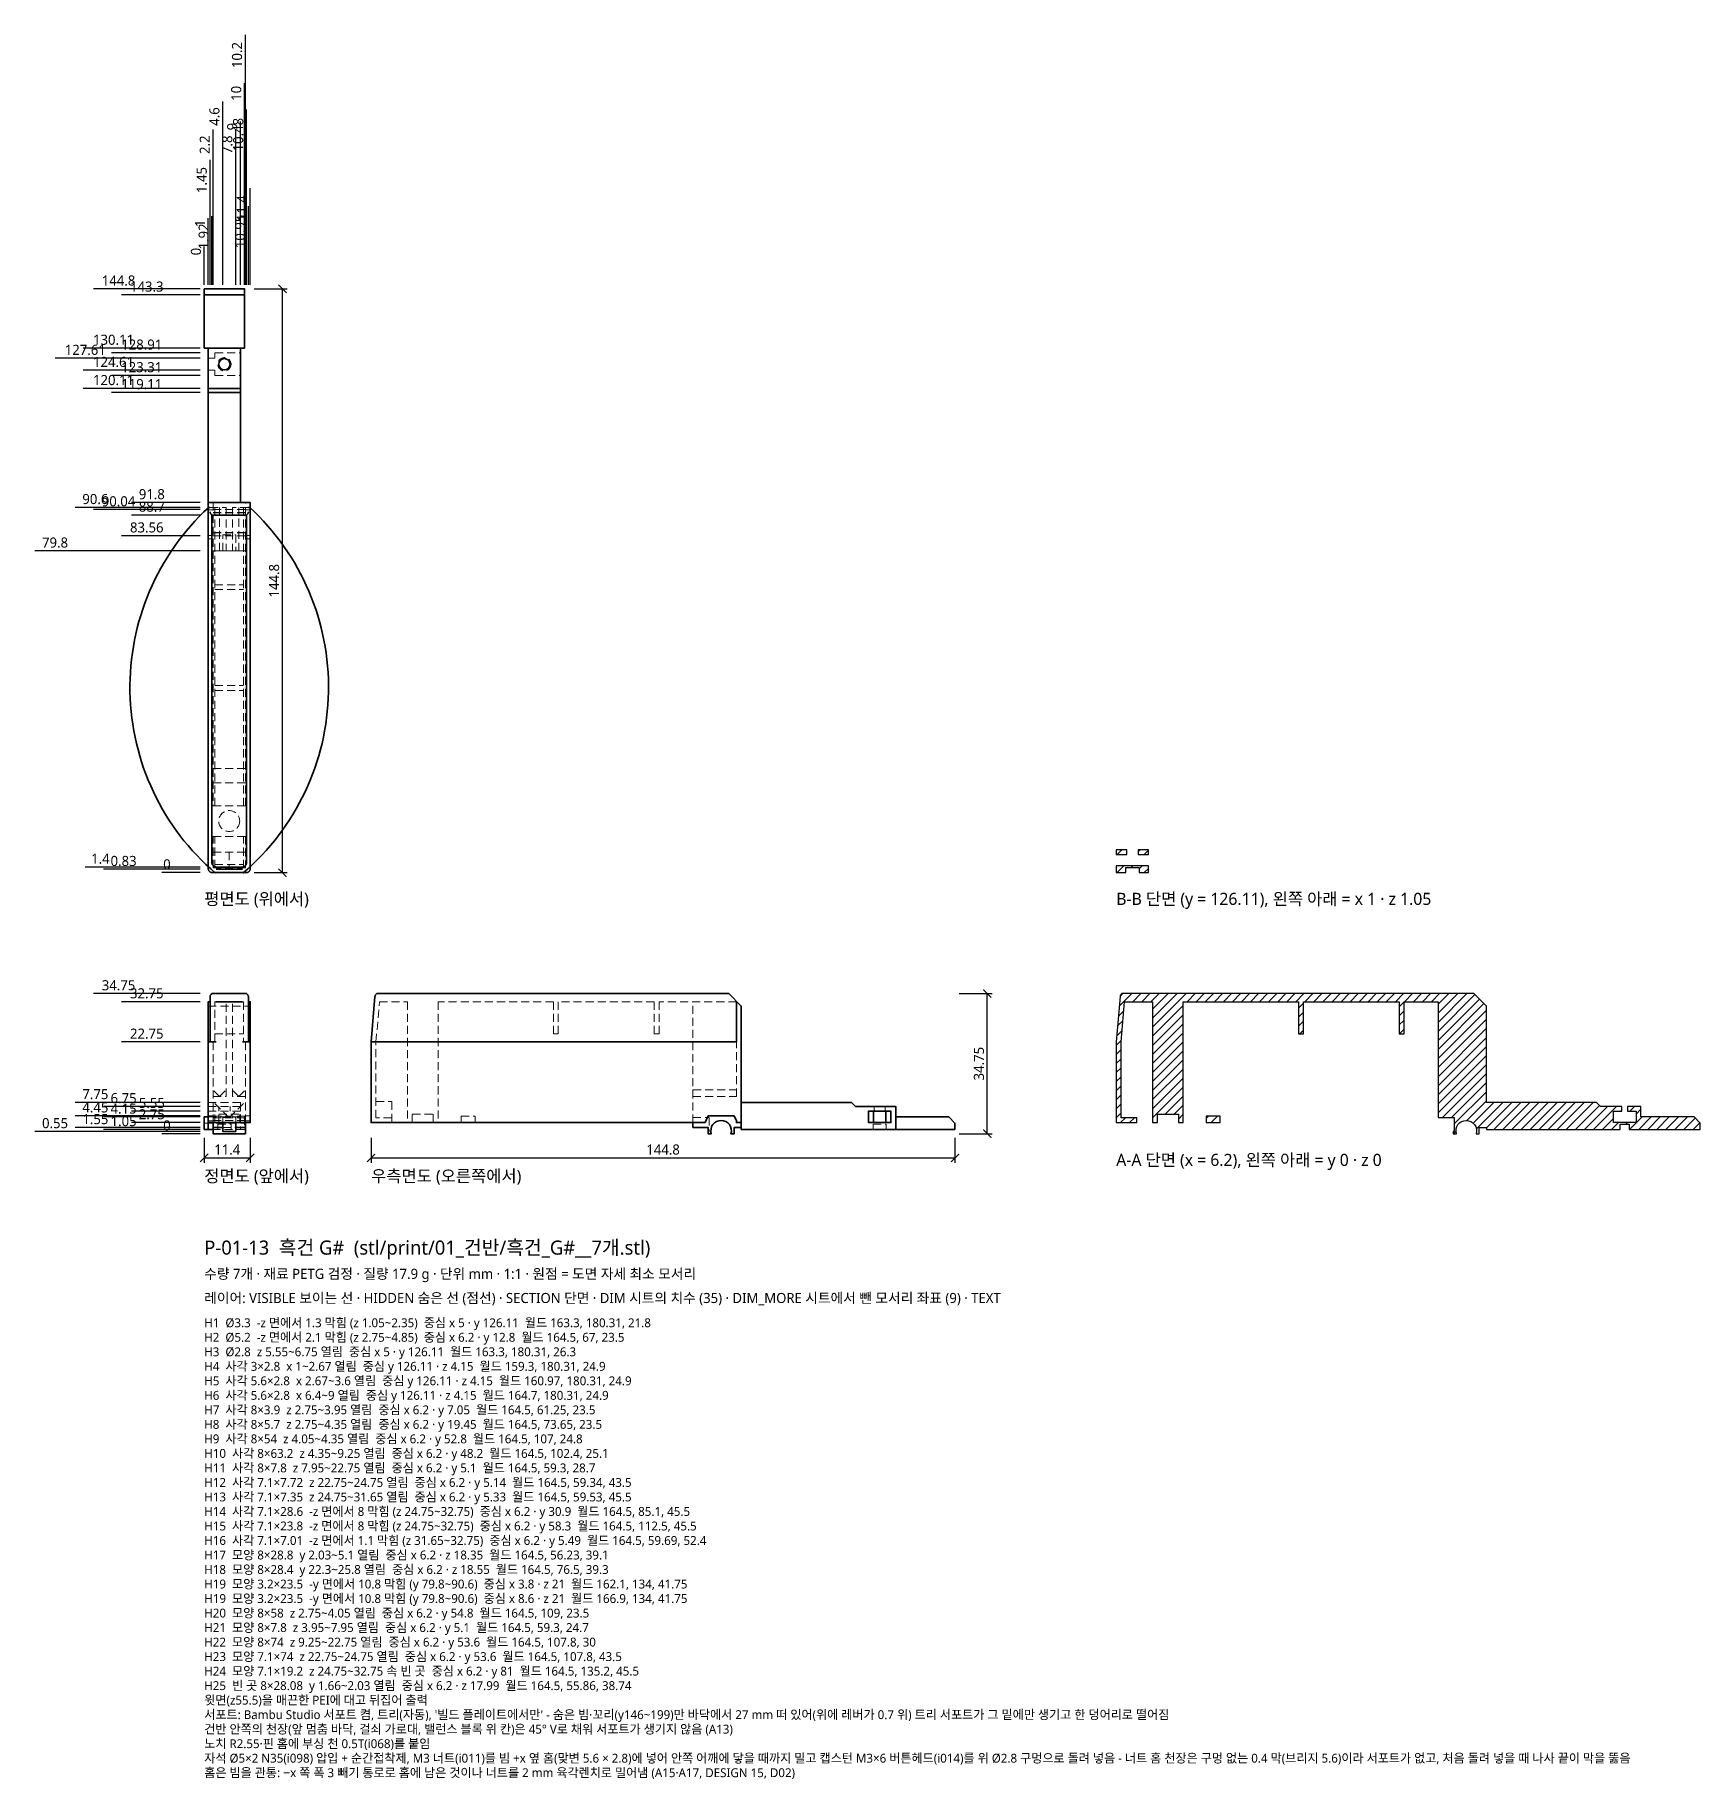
# Model space of a CAD drawing. Header units: millimetres. Extents: x -42 to 371, y -160 to 273.
import ezdxf

# ---------------------------------------------------------------- set-up
doc = ezdxf.new("R2010")
doc.units = ezdxf.units.MM
doc.linetypes.add('HIDDEN', pattern=[3, 2, -1])
for name, color, linetype, lineweight in [('DIM', 4, 'CONTINUOUS', 13), ('DIM_MORE', 3, 'CONTINUOUS', 13), ('HIDDEN', 8, 'HIDDEN', 18), ('SECTION', 5, 'CONTINUOUS', 25), ('TEXT', 7, 'CONTINUOUS', 18), ('VISIBLE', 7, 'CONTINUOUS', 35)]:
    doc.layers.add(name, color=color, linetype=linetype, lineweight=lineweight)
doc.styles.add('KR', font='malgun.ttf')
doc.dimstyles.new('TOCCATA', dxfattribs={"dimtxt": 2.5, "dimasz": 2, "dimexe": 1.2, "dimexo": 1, "dimgap": 0.8, "dimtad": 1, "dimdsep": 46, "dimtxsty": 'KR', "dimblk": 'ARCHTICK', "dimcen": 2.5, "dimazin": 3, "dimtfac": 0.5, "dimtmove": 2, "dimatfit": 3})

# ---------------------------------------------------------------- blocks, each defined once
blk = doc.blocks.new('_ARCHTICK')
at = {"color": 0, "linetype": 'BYBLOCK', "const_width": 0.15}
blk.add_lwpolyline([(-0.5, -0.5), (0.5, 0.5)], dxfattribs=at)
blk = doc.blocks.new('*D42')
for p, q in [((7.8, 237.55), (7.8, 249.05)), ((7.8, 233.55), (7.8, 237.55)), ((7.8, 210.55), (7.8, 233.55))]:
    blk.add_line(p, q)
at = {"layer": 'Defpoints'}
for p in [(7.8, 241.55), (7.8, 209.55), (0, 64.75)]:
    blk.add_point(p, dxfattribs=at)
at = {"layer": 'DIM_MORE', "insert": (5.75, 245.3), "char_height": 2.5, "attachment_point": 5, "rotation": 90, "style": 'KR'}
blk.add_mtext('7.8', dxfattribs=at)
blk = doc.blocks.new('*D44')
for p, q in [((10, 251.55), (10, 260.55)), ((10, 247.55), (10, 251.55)), ((10, 210.55), (10, 247.55))]:
    blk.add_line(p, q)
at = {"layer": 'Defpoints'}
for p in [(10, 255.55), (10, 209.55), (0, 64.75)]:
    blk.add_point(p, dxfattribs=at)
at = {"layer": 'DIM_MORE', "insert": (7.95, 258.05), "char_height": 2.5, "attachment_point": 5, "rotation": 90, "style": 'KR'}
blk.add_mtext('10', dxfattribs=at)
blk = doc.blocks.new('*D46')
for p, q in [((10.48, 237.55), (10.48, 254.05)), ((10.48, 233.55), (10.48, 237.55)), ((10.48, 210.55), (10.48, 233.55))]:
    blk.add_line(p, q)
at = {"layer": 'Defpoints'}
for p in [(10.48, 241.55), (10.48, 209.55), (0, 64.75)]:
    blk.add_point(p, dxfattribs=at)
at = {"layer": 'DIM_MORE', "insert": (8.43, 247.8), "char_height": 2.5, "attachment_point": 5, "rotation": 90, "style": 'KR'}
blk.add_mtext('10.48', dxfattribs=at)

msp = doc.modelspace()

# ---------------------------------------------------------------- hatches: boundary and pattern name
at = {"layer": 'SECTION'}
h = msp.add_hatch(dxfattribs=at)
h.set_pattern_fill('ANSI31', scale=0.5)
h.paths.add_polyline_path([(228.8, 70.45), (226.2, 70.45), (226.2, 69.25), (228.8, 69.25)])
h.paths.add_polyline_path([(234.2, 70.45), (231.6, 70.45), (231.6, 69.25), (234.2, 69.25)])
h.paths.add_polyline_path([(228.55, 66.05), (231.85, 66.05), (231.85, 64.75), (234.2, 64.75), (234.2, 66.45), (226.2, 66.45), (226.2, 64.75), (228.55, 64.75)])
h = msp.add_hatch(dxfattribs=at)
h.set_pattern_fill('ANSI31', scale=0.5)
h.paths.add_polyline_path([(310.46, 0.58), (310.49, 1.18), (310.65, 1.75), (310.95, 2.26), (311.36, 2.7), (311.85, 3.03), (312.41, 3.23), (313, 3.3), (313.59, 3.23), (314.15, 3.03), (314.64, 2.7), (315.05, 2.26), (315.35, 1.75), (315.51, 1.18), (315.54, 0.58), (315.44, 0), (316.24, 0), (316.24, 1.55), (318, 1.55), (318, 1.05), (351.19, 1.05), (351.19, 2.35), (353.43, 2.35), (353.43, 1.05), (371, 1.05), (371, 2.65), (369.5, 4.15), (356.31, 4.15), (356.31, 6.75), (353.018, 6.75), (353.018, 5.55), (355.11, 5.55), (355.11, 2.75), (349.51, 2.75), (349.51, 5.55), (351.602, 5.55), (351.602, 6.75), (346.31, 6.75), (345.31, 7.75), (318, 7.75), (318, 31.65), (314.9, 34.75), (227.602, 34.75), (227.368, 34.516), (227.299, 34.437), (227.241, 34.35), (227.194, 34.256), (227.161, 34.157), (227.141, 34.061), (226.2, 22.75), (226.2, 2.75), (231.3, 2.75), (231.3, 3.95), (227.4, 3.95), (227.4, 22.75), (228.233, 32.75), (235.2, 32.75), (235.2, 2.75), (236.404, 2.75), (236.404, 4.85), (241.596, 4.85), (241.596, 2.75), (242.8, 2.75), (242.8, 32.75), (271.4, 32.75), (271.4, 24.75), (272.6, 24.75), (272.6, 32.75), (296.4, 32.75), (296.4, 24.75), (297.6, 24.75), (297.6, 32.75), (306, 32.75), (306, 4.05), (310, 4.05), (310, 0.55), (309.76, 0.55), (309.76, 0), (310.56, 0)])
h.paths.add_polyline_path([(252, 4.35), (248.5, 4.35), (248.5, 2.75), (252, 2.75)])

# ---------------------------------------------------------------- linework, layer by layer
at = {"layer": 'HIDDEN'}
for points in [[(1, 192.36), (2.67, 192.36), (2.67, 193.66), (9, 193.66)], [(1, 189.36), (2.67, 189.36), (2.67, 188.06), (9, 188.06)], [(2.2, 156.55), (2.2, 81.35), (10.2, 81.35), (10.2, 156.55)], [(1, 154.75), (2.2, 154.75)], [(1.45, 155.35), (5.4, 155.35), (5.4, 144.55)], [(2.2, 144.56), (3.79, 144.56), (3.79, 155.35)], [(2.2, 154.79), (10.2, 154.79)], [(2.2, 154.09), (10.2, 154.09)], [(2.2, 153.99), (10.2, 153.99)], [(2.65, 81.35), (2.65, 155.35)], [(5.4, 144.56), (3.81, 144.56), (3.81, 155.35)], [(10.95, 155.35), (7, 155.35), (7, 144.55)], [(7, 144.56), (8.59, 144.56), (8.59, 155.35)], [(10.2, 144.56), (8.61, 144.56), (8.61, 155.35)], [(9.75, 81.35), (9.75, 155.35)], [(10.2, 154.75), (11.4, 154.75)], [(1, 148.35), (2.2, 148.35)], [(1, 147.55), (2.2, 147.55)], [(2.2, 149.11), (10.2, 149.11)], [(2.2, 149.01), (10.2, 149.01)], [(2.2, 148.31), (10.2, 148.31)], [(4.6, 144.55), (4.6, 148.55), (7.8, 148.55), (7.8, 144.55)], [(10.2, 148.35), (11.4, 148.35)], [(10.2, 147.55), (11.4, 147.55)], [(2.2, 144.55), (10.2, 144.55)], [(2.65, 136.15), (9.75, 136.15)], [(2.65, 134.95), (9.75, 134.95)], [(2.65, 111.15), (9.75, 111.15)], [(2.65, 109.95), (9.75, 109.95)], [(2.2, 90.55), (10.2, 90.55)], [(2.2, 87.05), (10.2, 87.05)], [(2.2, 65.95), (2.2, 73.75), (10.2, 73.75), (10.2, 65.95), (2.2, 65.95)], [(2.65, 65.95), (2.65, 73.75)], [(9.75, 65.95), (9.75, 73.75)], [(2.2, 69.85), (10.2, 69.85)], [(2.2, 69.84), (6.19, 69.84), (6.19, 65.95)], [(10.2, 69.84), (6.21, 69.84), (6.21, 65.95)], [(2.65, 66.783), (9.75, 66.783)], [(1, 31.65), (11.4, 31.65)], [(2.2, 9.25), (5.4, 9.25), (5.4, 32.75)], [(2.65, 22.75), (2.65, 32.75), (2.916, 32.75)], [(10.2, 9.25), (7, 9.25), (7, 32.75)], [(9.484, 32.75), (9.75, 32.75), (9.75, 22.75)], [(46.5, 2.75), (46.5, 3.95), (42.6, 3.95), (42.6, 22.75), (43.433, 32.75)], [(43.433, 32.75), (50.4, 32.75), (50.4, 2.75)], [(132, 32.75), (112.8, 32.75), (112.8, 24.75), (111.6, 24.75), (111.6, 32.75), (87.8, 32.75), (87.8, 24.75), (86.6, 24.75), (86.6, 32.75), (58, 32.75), (58, 2.75)], [(121.2, 2.75), (121.2, 32.75)], [(2.2, 2.749), (2.2, 22.75)], [(2.65, 24.75), (9.75, 24.75)], [(10.2, 2.749), (10.2, 22.75)], [(132, 9.25), (132, 22.75)], [(3.79, 9.25), (2.2, 10.85)], [(3.81, 9.25), (5.4, 10.85)], [(8.59, 9.25), (7, 10.85)], [(8.61, 9.25), (10.2, 10.85)], [(121.2, 9.25), (132, 9.25)], [(121.21, 9.25), (121.21, 10.85), (132, 10.85)], [(1, 7.75), (9, 7.75), (9, 1.05)], [(1, 6.75), (9, 6.75)], [(1, 5.55), (9, 5.55)], [(1, 4.45), (2.2, 4.45)], [(6.19, 3.95), (2.2, 7.95)], [(2.2, 4.35), (10.2, 4.35)], [(2.67, 2.75), (2.67, 5.55)], [(3.6, 5.55), (3.6, 6.75)], [(3.606, 2.75), (3.606, 4.85), (8.8, 4.85), (8.8, 2.75)], [(6.21, 3.95), (10.2, 7.95)], [(6.4, 5.55), (6.4, 6.75)], [(10.2, 4.45), (11.4, 4.45)], [(42.6, 7.95), (46.49, 7.95), (46.49, 3.95)], [(51.601, 2.75), (51.601, 4.85), (56.799, 4.85), (56.799, 2.75)], [(63.7, 2.75), (63.7, 4.35), (67.2, 4.35), (67.2, 2.75)], [(166.12, 5.55), (166.12, 6.75)], [(168.9, 5.55), (168.9, 6.75)], [(0, 2.65), (10, 2.65)], [(1, 4.15), (10, 4.15), (10, 1.05), (2.205, 1.05)], [(1, 3.175), (2.2, 3.175)], [(2.2, 3.95), (10.2, 3.95)], [(2.2, 3.3), (10.2, 3.3)], [(3.35, 1.05), (3.35, 2.35), (6.65, 2.35), (6.65, 1.05)], [(4.6, 2.745), (4.6, 4.05), (7.8, 4.05), (7.8, 2.745)], [(4.6, 1.55), (7.8, 1.55)], [(10.2, 3.175), (11.4, 3.175)], [(121.2, 4.05), (125.2, 4.05), (125.2, 0.55), (124.96, 0.55)], [(165.869, 1.05), (165.869, 2.35), (169.151, 2.35), (169.151, 1.05)]]:
    msp.add_lwpolyline(points, dxfattribs=at)
for centre, radius in [((5, 190.86), 1.65), ((6.2, 77.55), 2.6)]:
    msp.add_circle(centre, radius, dxfattribs=at)
at = {"layer": 'SECTION'}
for points in [[(228.8, 70.45), (226.2, 70.45), (226.2, 69.25), (228.8, 69.25)], [(234.2, 70.45), (231.6, 70.45), (231.6, 69.25), (234.2, 69.25)], [(228.55, 66.05), (231.85, 66.05), (231.85, 64.75), (234.2, 64.75), (234.2, 66.45), (226.2, 66.45), (226.2, 64.75), (228.55, 64.75)], [(310.46, 0.58), (310.49, 1.18), (310.65, 1.75), (310.95, 2.26), (311.36, 2.7), (311.85, 3.03), (312.41, 3.23), (313, 3.3), (313.59, 3.23), (314.15, 3.03), (314.64, 2.7), (315.05, 2.26), (315.35, 1.75), (315.51, 1.18), (315.54, 0.58), (315.44, 0), (316.24, 0), (316.24, 1.55), (318, 1.55), (318, 1.05), (351.19, 1.05), (351.19, 2.35), (353.43, 2.35), (353.43, 1.05), (371, 1.05), (371, 2.65), (369.5, 4.15), (356.31, 4.15), (356.31, 6.75), (353.018, 6.75), (353.018, 5.55), (355.11, 5.55), (355.11, 2.75), (349.51, 2.75), (349.51, 5.55), (351.602, 5.55), (351.602, 6.75), (346.31, 6.75), (345.31, 7.75), (318, 7.75), (318, 31.65), (314.9, 34.75), (227.602, 34.75), (227.368, 34.516), (227.299, 34.437), (227.241, 34.35), (227.194, 34.256), (227.161, 34.157), (227.141, 34.061), (226.2, 22.75), (226.2, 2.75), (231.3, 2.75), (231.3, 3.95), (227.4, 3.95), (227.4, 22.75), (228.233, 32.75), (235.2, 32.75), (235.2, 2.75), (236.404, 2.75), (236.404, 4.85), (241.596, 4.85), (241.596, 2.75), (242.8, 2.75), (242.8, 32.75), (271.4, 32.75), (271.4, 24.75), (272.6, 24.75), (272.6, 32.75), (296.4, 32.75), (296.4, 24.75), (297.6, 24.75), (297.6, 32.75), (306, 32.75), (306, 4.05), (310, 4.05), (310, 0.55), (309.76, 0.55), (309.76, 0), (310.56, 0)], [(252, 4.35), (248.5, 4.35), (248.5, 2.75), (252, 2.75)]]:
    msp.add_lwpolyline(points, close=True, dxfattribs=at)
at = {"layer": 'VISIBLE'}
for points in [[(0, 194.86), (0, 209.55), (10, 209.55), (10, 194.86), (0, 194.86)], [(0, 208.05), (10, 208.05)], [(1, 194.86), (1, 65.75), (1.005, 65.652), (1.019, 65.555), (1.043, 65.46), (1.076, 65.367), (1.118, 65.279), (1.169, 65.194), (1.227, 65.116), (1.293, 65.043), (1.366, 64.977), (1.444, 64.919), (1.529, 64.868), (1.617, 64.826), (1.71, 64.793), (1.805, 64.769), (1.902, 64.755), (2, 64.75), (10.4, 64.75), (10.498, 64.755), (10.595, 64.769), (10.69, 64.793), (10.783, 64.826), (10.871, 64.868), (10.956, 64.919), (11.034, 64.977), (11.107, 65.043), (11.173, 65.116), (11.231, 65.194), (11.282, 65.279), (11.324, 65.367), (11.357, 65.46), (11.381, 65.555), (11.395, 65.652), (11.4, 65.75), (11.4, 156.55), (1, 156.55)], [(9, 156.55), (9, 194.86)], [(1, 184.86), (9, 184.86)], [(1, 183.86), (9, 183.86)], [(1, 155.35), (1.45, 155.35)], [(1.45, 154.25), (1.457, 154.146), (1.477, 154.043), (1.511, 153.944), (1.557, 153.85), (1.615, 153.763), (1.684, 153.684), (1.919, 153.45)], [(1.919, 153.45), (1.919, 67.183), (1.924, 67.082), (1.938, 66.982), (1.963, 66.884), (1.997, 66.789), (2.04, 66.697), (2.092, 66.61), (2.153, 66.529), (2.221, 66.454), (2.296, 66.386), (2.377, 66.326), (2.464, 66.274), (2.555, 66.23), (2.651, 66.196), (2.749, 66.172), (2.849, 66.157), (2.95, 66.152), (9.45, 66.152), (9.551, 66.157), (9.651, 66.172), (9.749, 66.196), (9.845, 66.23), (9.936, 66.274), (10.023, 66.326), (10.104, 66.386), (10.179, 66.454), (10.247, 66.529), (10.308, 66.61), (10.36, 66.697), (10.403, 66.789), (10.437, 66.884), (10.462, 66.982), (10.476, 67.082), (10.481, 67.183), (10.481, 153.45)], [(1.919, 153.45), (10.481, 153.45)], [(10.481, 153.45), (10.716, 153.684), (10.785, 153.763), (10.843, 153.85), (10.889, 153.944), (10.923, 154.043), (10.943, 154.146), (10.95, 154.25)], [(10.95, 155.35), (11.4, 155.35)], [(2.95, 65.582), (9.45, 65.582)], [(1.45, 22.75), (1.45, 33.95), (1.457, 34.054), (1.477, 34.157), (1.511, 34.256), (1.557, 34.35), (1.615, 34.437), (1.684, 34.516), (1.919, 34.75), (10.481, 34.75), (10.716, 34.516), (10.785, 34.437), (10.843, 34.35), (10.889, 34.256), (10.923, 34.157), (10.943, 34.054), (10.95, 33.95), (10.95, 22.75)], [(171.51, 4.15), (184.7, 4.15), (186.2, 2.65), (186.2, 1.05), (133.2, 1.05), (133.2, 31.65), (130.1, 34.75), (42.802, 34.75), (42.568, 34.516), (42.499, 34.437), (42.441, 34.35), (42.394, 34.256), (42.361, 34.157), (42.341, 34.061), (41.4, 22.75)], [(1, 1.05), (1, 32.75), (1.45, 32.75)], [(1, 2.75), (11.4, 2.75), (11.4, 32.75), (10.95, 32.75)], [(2.916, 32.75), (9.484, 32.75)], [(41.4, 22.75), (132, 22.75), (132, 32.75), (132.1, 32.75)], [(1, 22.75), (2.948, 22.75)], [(9.452, 22.75), (11.4, 22.75)], [(133.2, 2.75), (132, 2.75), (132, 3.175), (131.4, 4.45), (125, 4.45), (124.2, 2.75), (41.4, 2.75), (41.4, 22.75)], [(133.2, 7.75), (160.51, 7.75), (161.51, 6.75)], [(161.51, 6.75), (171.51, 6.75), (171.51, 1.05)], [(164.71, 2.75), (170.31, 2.75), (170.31, 5.55), (164.71, 5.55), (164.71, 2.75)], [(166.01, 2.75), (166.01, 5.55)], [(169.01, 2.75), (169.01, 5.55)], [(2.205, 1.05), (0, 1.05), (0, 4.15), (1.002, 4.15)], [(2.2, 2.75), (2.2, 0), (10.2, 0), (10.2, 2.75)], [(2.2, 1.55), (4.6, 1.55)], [(4.6, 2.747), (4.6, 0.55), (7.8, 0.55), (7.8, 2.747)], [(7.8, 1.55), (10.2, 1.55)], [(121.2, 2.75), (121.2, 1.55), (124.96, 1.55), (124.96, 0), (125.76, 0), (125.66, 0.58), (125.69, 1.18), (125.85, 1.75), (126.15, 2.26), (126.56, 2.7), (127.05, 3.03), (127.61, 3.23), (128.2, 3.3), (128.79, 3.23), (129.35, 3.03), (129.84, 2.7), (130.25, 2.26), (130.55, 1.75), (130.71, 1.18), (130.74, 0.58), (130.64, 0), (131.44, 0), (131.44, 1.55), (133.2, 1.55)]]:
    msp.add_lwpolyline(points, dxfattribs=at)
msp.add_circle((5, 190.86), 1.4, dxfattribs=at)
for centre, start, end in [((42.295, 110.727), 132.71821, -130.55642), ((-29.895, 110.727), -49.44358, 47.28179)]:
    msp.add_arc(centre, 60.717, start, end, dxfattribs=at)

# ---------------------------------------------------------------- texts
at = {"layer": 'TEXT', "style": 'KR'}
for s, height, p in [('평면도 (위에서)', 3, (0, 56.75)), ('B-B 단면 (y = 126.11), 왼쪽 아래 = x 1 · z 1.05', 3, (226.2, 56.75)), ('정면도 (앞에서)', 3, (0, -12)), ('우측면도 (오른쪽에서)', 3, (41.4, -12)), ('A-A 단면 (x = 6.2), 왼쪽 아래 = y 0 · z 0', 3, (226.2, -8)), ('P-01-13  흑건 G#  (stl/print/01_건반/흑건_G#__7개.stl)', 3.5, (0, -30)), ('수량 7개 · 재료 PETG 검정 · 질량 17.9 g · 단위 mm · 1:1 · 원점 = 도면 자세 최소 모서리', 2.5, (0, -36)), ('레이어: VISIBLE 보이는 선 · HIDDEN 숨은 선 (점선) · SECTION 단면 · DIM 시트의 치수 (35) · DIM_MORE 시트에서 뺀 모서리 좌표 (9) · TEXT', 2.5, (0, -42)), ('H1  Ø3.3  -z 면에서 1.3 막힘 (z 1.05~2.35)  중심 x 5 · y 126.11  월드 163.3, 180.31, 21.8', 2.2, (0, -48)), ('H2  Ø5.2  -z 면에서 2.1 막힘 (z 2.75~4.85)  중심 x 6.2 · y 12.8  월드 164.5, 67, 23.5', 2.2, (0, -51.6)), ('H3  Ø2.8  z 5.55~6.75 열림  중심 x 5 · y 126.11  월드 163.3, 180.31, 26.3', 2.2, (0, -55.2)), ('H4  사각 3×2.8  x 1~2.67 열림  중심 y 126.11 · z 4.15  월드 159.3, 180.31, 24.9', 2.2, (0, -58.8)), ('H5  사각 5.6×2.8  x 2.67~3.6 열림  중심 y 126.11 · z 4.15  월드 160.97, 180.31, 24.9', 2.2, (0, -62.4)), ('H6  사각 5.6×2.8  x 6.4~9 열림  중심 y 126.11 · z 4.15  월드 164.7, 180.31, 24.9', 2.2, (0, -66)), ('H7  사각 8×3.9  z 2.75~3.95 열림  중심 x 6.2 · y 7.05  월드 164.5, 61.25, 23.5', 2.2, (0, -69.6)), ('H8  사각 8×5.7  z 2.75~4.35 열림  중심 x 6.2 · y 19.45  월드 164.5, 73.65, 23.5', 2.2, (0, -73.2)), ('H9  사각 8×54  z 4.05~4.35 열림  중심 x 6.2 · y 52.8  월드 164.5, 107, 24.8', 2.2, (0, -76.8)), ('H10  사각 8×63.2  z 4.35~9.25 열림  중심 x 6.2 · y 48.2  월드 164.5, 102.4, 25.1', 2.2, (0, -80.4)), ('H11  사각 8×7.8  z 7.95~22.75 열림  중심 x 6.2 · y 5.1  월드 164.5, 59.3, 28.7', 2.2, (0, -84)), ('H12  사각 7.1×7.72  z 22.75~24.75 열림  중심 x 6.2 · y 5.14  월드 164.5, 59.34, 43.5', 2.2, (0, -87.6)), ('H13  사각 7.1×7.35  z 24.75~31.65 열림  중심 x 6.2 · y 5.33  월드 164.5, 59.53, 45.5', 2.2, (0, -91.2)), ('H14  사각 7.1×28.6  -z 면에서 8 막힘 (z 24.75~32.75)  중심 x 6.2 · y 30.9  월드 164.5, 85.1, 45.5', 2.2, (0, -94.8)), ('H15  사각 7.1×23.8  -z 면에서 8 막힘 (z 24.75~32.75)  중심 x 6.2 · y 58.3  월드 164.5, 112.5, 45.5', 2.2, (0, -98.4)), ('H16  사각 7.1×7.01  -z 면에서 1.1 막힘 (z 31.65~32.75)  중심 x 6.2 · y 5.49  월드 164.5, 59.69, 52.4', 2.2, (0, -102)), ('H17  모양 8×28.8  y 2.03~5.1 열림  중심 x 6.2 · z 18.35  월드 164.5, 56.23, 39.1', 2.2, (0, -105.6)), ('H18  모양 8×28.4  y 22.3~25.8 열림  중심 x 6.2 · z 18.55  월드 164.5, 76.5, 39.3', 2.2, (0, -109.2)), ('H19  모양 3.2×23.5  -y 면에서 10.8 막힘 (y 79.8~90.6)  중심 x 3.8 · z 21  월드 162.1, 134, 41.75', 2.2, (0, -112.8)), ('H19  모양 3.2×23.5  -y 면에서 10.8 막힘 (y 79.8~90.6)  중심 x 8.6 · z 21  월드 166.9, 134, 41.75', 2.2, (0, -116.4)), ('H20  모양 8×58  z 2.75~4.05 열림  중심 x 6.2 · y 54.8  월드 164.5, 109, 23.5', 2.2, (0, -120)), ('H21  모양 8×7.8  z 3.95~7.95 열림  중심 x 6.2 · y 5.1  월드 164.5, 59.3, 24.7', 2.2, (0, -123.6)), ('H22  모양 8×74  z 9.25~22.75 열림  중심 x 6.2 · y 53.6  월드 164.5, 107.8, 30', 2.2, (0, -127.2)), ('H23  모양 7.1×74  z 22.75~24.75 열림  중심 x 6.2 · y 53.6  월드 164.5, 107.8, 43.5', 2.2, (0, -130.8)), ('H24  모양 7.1×19.2  z 24.75~32.75 속 빈 곳  중심 x 6.2 · y 81  월드 164.5, 135.2, 45.5', 2.2, (0, -134.4)), ('H25  빈 곳 8×28.08  y 1.66~2.03 열림  중심 x 6.2 · z 17.99  월드 164.5, 55.86, 38.74', 2.2, (0, -138)), ("서포트: Bambu Studio 서포트 켬, 트리(자동), '빌드 플레이트에서만' - 숨은 빔·꼬리(y146~199)만 바닥에서 27 mm 떠 있어(위에 레버가 0.7 위) 트리 서포트가 그 밑에만 생기고 한 덩어리로 떨어짐", 2.2, (0, -145.2)), ('윗면(z55.5)을 매끈한 PEI에 대고 뒤집어 출력', 2.2, (0, -141.6)), ('건반 안쪽의 천장(앞 멈춤 바닥, 걸쇠 가로대, 밸런스 블록 위 칸)은 45° V로 채워 서포트가 생기지 않음 (A13)', 2.2, (0, -148.8)), ('노치 R2.55·핀 홈에 부싱 천 0.5T(i068)를 붙임', 2.2, (0, -152.4)), ('자석 Ø5×2 N35(i098) 압입 + 순간접착제, M3 너트(i011)를 빔 +x 옆 홈(맞변 5.6 × 2.8)에 넣어 안쪽 어깨에 닿을 때까지 밀고 캡스턴 M3×6 버튼헤드(i014)를 위 Ø2.8 구멍으로 돌려 넣음 - 너트 홈 천장은 구멍 없는 0.4 막(브리지 5.6)이라 서포트가 없고, 처음 돌려 넣을 때 나사 끝이 막을 뚫음', 2.2, (0, -156)), ('홈은 빔을 관통: −x 쪽 폭 3 빼기 통로로 홈에 남은 것이나 너트를 2 mm 육각렌치로 밀어냄 (A15·A17, DESIGN 15, D02)', 2.2, (0, -159.6))]:
    msp.add_text(s, height=height, dxfattribs=at).set_placement(p)

# ---------------------------------------------------------------- dimensions: what is measured, and where the dimension line sits
at = {"layer": 'DIM'}
for feature_location, offset, dtype, origin in [((1.45, 209.55), (0, 22), 1, (0, 64.75)), ((11.4, 209.55), (0, 15), 1, (0, 64.75)), ((10.95, 209.55), (0, 8), 1, (0, 64.75)), ((1, 209.55), (0, 15), 1, (0, 64.75)), ((1.92, 209.55), (0, 8), 1, (0, 64.75)), ((0, 209.550003052), (0, 8), 1, (0, 64.75)), ((0, 209.55), (-15, 0), 0, (0, 64.75)), ((0, 208.05), (-8, 0), 0, (0, 64.75)), ((0, 192.36), (-22, 0), 0, (0, 64.75)), ((0, 194.86), (-15, 0), 0, (0, 64.75)), ((0, 193.66), (-8, 0), 0, (0, 64.75)), ((0, 189.36), (-15, 0), 0, (0, 64.75)), ((0, 188.06), (-8, 0), 0, (0, 64.75)), ((0, 184.86), (-15, 0), 0, (0, 64.75)), ((0, 183.86), (-8, 0), 0, (0, 64.75)), ((0, 156.55), (-8, 0), 0, (0, 64.75)), ((0, 155.35), (-22, 0), 0, (0, 64.75)), ((0, 154.79), (-15, 0), 0, (0, 64.75)), ((0, 153.45), (-8, 0), 0, (0, 64.75)), ((0, 148.31), (-8, 0), 0, (0, 64.75)), ((0, 66.15), (-22, 0), 0, (0, 64.75)), ((0, 65.58), (-15, 0), 0, (0, 64.75)), ((0, 64.75), (-8, 0), 0, (0, 64.75)), ((0, 34.75), (-15, 0), 0, (0, 0)), ((0, 32.75), (-8, 0), 0, (0, 0)), ((0, 22.75), (-8, 0), 0, (0, 0)), ((0, 7.75), (-22, 0), 0, (0, 0)), ((0, 6.75), (-15, 0), 0, (0, 0)), ((0, 5.55), (-8, 0), 0, (0, 0)), ((0, 4.45), (-22, 0), 0, (0, 0)), ((0, 1.55), (-22, 0), 0, (0, 0)), ((0, 4.15), (-15, 0), 0, (0, 0)), ((0, 1.05), (-15, 0), 0, (0, 0)), ((0, 2.75), (-8, 0), 0, (0, 0)), ((0, 0), (-8, 0), 0, (0, 0))]:
    msp.add_ordinate_dim(feature_location=feature_location, offset=offset, dtype=dtype, origin=origin, dimstyle='TOCCATA', dxfattribs=at).render()
for base, p1, p2 in [((19.4, 64.75), (11.4, 64.75), (11.4, 209.55)), ((194.2, 0), (186.2, 0), (186.2, 34.75))]:
    msp.add_linear_dim(base=base, p1=p1, p2=p2, angle=90, dimstyle='TOCCATA', dxfattribs=at).render()
for base, p1, p2 in [((0, -6), (0, 0), (11.4, 0)), ((41.4, -6), (41.4, 0), (186.2, 0))]:
    msp.add_linear_dim(base=base, p1=p1, p2=p2, dimstyle='TOCCATA', dxfattribs=at).render()
at = {"layer": 'DIM_MORE'}
for feature_location, offset, dtype, origin in [((10.2, 209.55), (0, 53), 1, (0, 64.75)), ((4.6, 209.55), (0, 39), 1, (0, 64.75)), ((9, 209.55), (0, 39), 1, (0, 64.75)), ((2.2, 209.55), (0, 32), 1, (0, 64.75)), ((0, 144.55), (-32, 0), 0, (0, 64.75)), ((0, 0.55), (-32, 0), 0, (0, 0))]:
    msp.add_ordinate_dim(feature_location=feature_location, offset=offset, dtype=dtype, origin=origin, dimstyle='TOCCATA', dxfattribs=at).render()
for feature_location, offset, picture, middle in [((10, 209.55), (0, 46), '*D44', (7.95, 258.05)), ((10.48, 209.55), (0, 32), '*D46', (8.43, 247.8)), ((7.8, 209.55), (0, 32), '*D42', (5.75, 245.3))]:
    dim = msp.add_ordinate_dim(feature_location=feature_location, offset=offset, dtype=1, origin=(0, 64.75), dimstyle='TOCCATA', dxfattribs=at)
    dim.commit()
    dim.dimension.update_dxf_attribs({"geometry": picture, "text_midpoint": middle})

doc.saveas('drawing.dxf')
